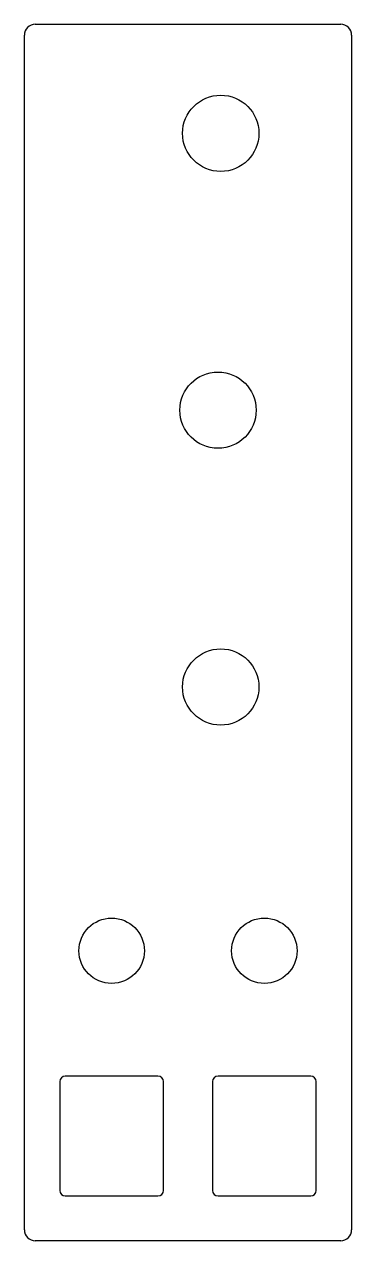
# Model space of a CAD drawing. Header units: millimetres. Extents: x 0 to 30, y 0 to 112.
import ezdxf

# ---------------------------------------------------------------- set-up
doc = ezdxf.new("R2010")
doc.units = ezdxf.units.MM
doc.layers.add('Contour', color=7, linetype='CONTINUOUS')

msp = doc.modelspace()

# ---------------------------------------------------------------- linework, layer by layer
at = {"layer": 'Contour', "color": 7, "linetype": 'CONTINUOUS'}
for p, q in [((1, 111.6), (29, 111.6)), ((0, 1), (0, 110.6)), ((30, 110.6), (30, 1)), ((3.25, 14.6), (3.25, 4.6)), ((12.25, 15.1), (3.75, 15.1)), ((12.75, 4.6), (12.75, 14.6)), ((17.25, 14.6), (17.25, 4.6)), ((26.25, 15.1), (17.75, 15.1)), ((26.75, 4.6), (26.75, 14.6)), ((3.75, 4.1), (12.25, 4.1)), ((17.75, 4.1), (26.25, 4.1)), ((29, 0), (1, 0))]:
    msp.add_line(p, q, dxfattribs=at)
for centre, radius in [((18, 101.6), 3.5), ((17.75, 76.2), 3.5), ((18, 50.8), 3.5), ((8, 26.6), 3), ((22, 26.6), 3)]:
    msp.add_circle(centre, radius, dxfattribs=at)
for centre, radius, start, end in [((1, 110.6), 1, 90, 180), ((29, 110.6), 1, 0, 90), ((3.75, 14.6), 0.5, 90, 180), ((12.25, 14.6), 0.5, 0, 90), ((17.75, 14.6), 0.5, 90, 180), ((26.25, 14.6), 0.5, 0, 90), ((3.75, 4.6), 0.5, 180, 270), ((12.25, 4.6), 0.5, 270, 360), ((17.75, 4.6), 0.5, 180, 270), ((26.25, 4.6), 0.5, 270, 360), ((1, 1), 1, 180, 270), ((29, 1), 1, -90, 0)]:
    msp.add_arc(centre, radius, start, end, dxfattribs=at)

doc.saveas('drawing.dxf')
